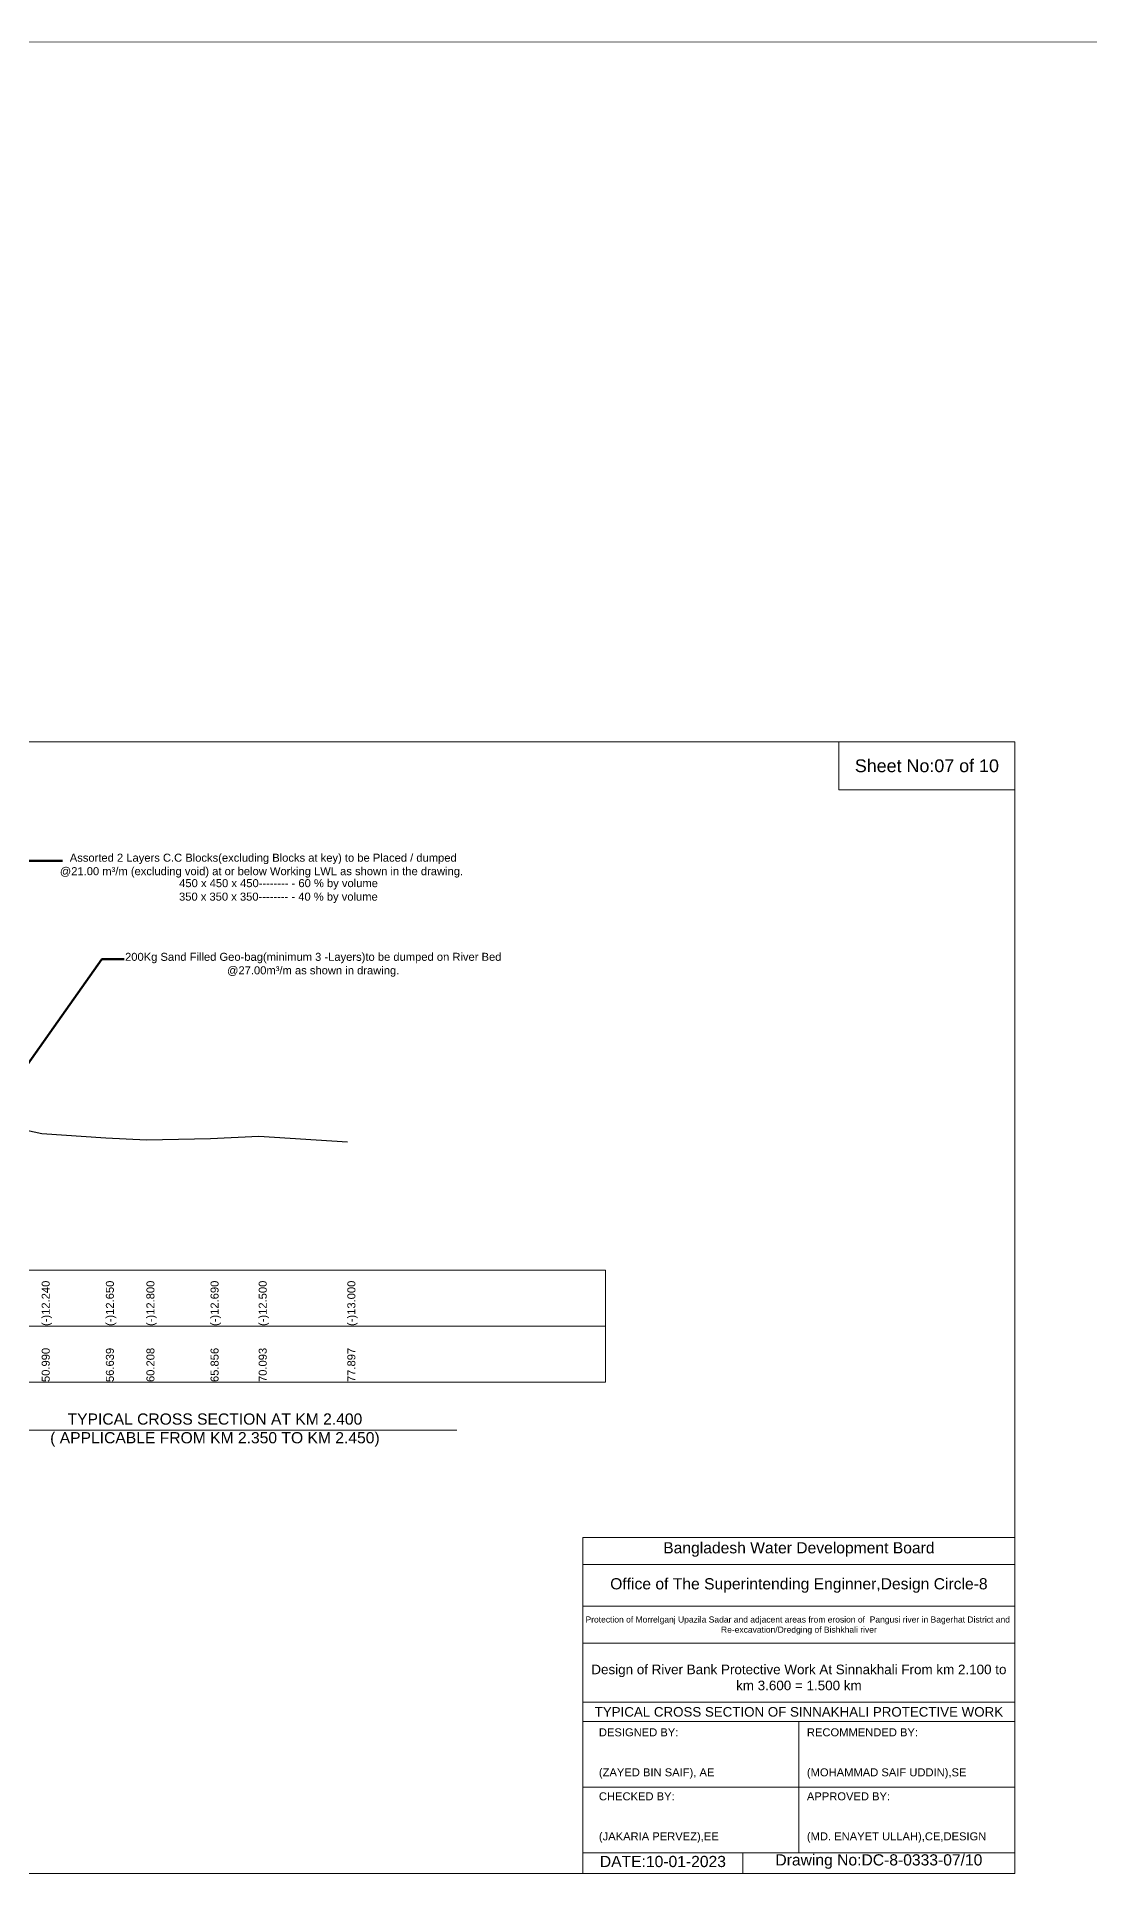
# Model space of a CAD drawing. Header units: inches. Extents: x 91231 to 269365, y -29123 to 27954.
# Drawn here: x 196938 to 203515, y -23113 to -11572 of the extents above; entities that cross this region are included whole.
import ezdxf

# ---------------------------------------------------------------- set-up
doc = ezdxf.new("R2010")
doc.units = ezdxf.units.IN
doc.header["$LTSCALE"] = 7
doc.header["$MEASUREMENT"] = 0
for name, color, linetype, lineweight in [('Cross section Data Border', 7, 'Continuous', 9), ('Cross Section Labels', 7, 'Continuous', 9), ('Existing_Bed_Level for Xsection', 7, 'Continuous', 25), ('Long Section Labels', 7, 'Continuous', 9)]:
    doc.layers.add(name, color=color, linetype=linetype, lineweight=lineweight)
doc.styles.get("Standard").update_dxf_attribs({"font": 'arial.ttf'})
doc.dimstyles.get("Standard").update_dxf_attribs({"dimtxt": 0.18, "dimasz": 0.18, "dimexe": 0.18, "dimexo": 0.0625, "dimgap": 0.09, "dimtad": 0, "dimtih": 1, "dimtoh": 1, "dimdec": 4, "dimzin": 0, "dimdsep": 46, "dimtxsty": 'Standard', "dimcen": 0.09, "dimadec": 0, "dimazin": 0, "dimtfac": 1, "dimtdec": 4, "dimtofl": 0, "dimtmove": 0, "dimatfit": 3, "dimfxl": 1, "dimtolj": 1, "dimtzin": 0, "dimarcsym": 0})

msp = doc.modelspace()

# ---------------------------------------------------------------- linework, layer by layer
at = {"layer": 'Cross section Data Border'}
msp.add_lwpolyline([(193150.86651, -19276.02842), (200491.37246, -19276.02842), (200491.37246, -19976.02842), (193150.86651, -19976.02842)], close=True, dxfattribs=at)
msp.add_lwpolyline([(193150.86651, -19626.02842), (200491.37246, -19626.02842)], dxfattribs=at)
at = {"layer": 'Cross Section Labels'}
for points in [[(193050.86651, -15976.02842), (203050.86651, -15976.02842), (203050.86651, -23047.02842), (193050.86651, -23047.02842)], [(201950.86651, -15976.02842), (203050.86651, -15976.02842), (203050.86651, -16276.02842), (201950.86651, -16276.02842)]]:
    msp.add_lwpolyline(points, close=True, dxfattribs=at)
for points in [[(196538.86651, -20276.02842), (198050.86651, -20276.02842), (199562.86651, -20276.02842)], [(200350.86651, -23047.02842), (200350.86651, -20947.02842), (203050.86651, -20947.02842)], [(200350.86651, -21117.02842), (203050.86651, -21117.02842)], [(200350.86651, -21377.02842), (203050.86651, -21377.02842)], [(200350.86651, -21607.02842), (203050.86651, -21607.02842)], [(200350.86651, -21977.02842), (203050.86651, -21977.02842)], [(200350.86651, -22097.02842), (203050.86651, -22097.02842)], [(201700.86651, -22097.02842), (201700.86651, -22917.02842)], [(200350.86651, -22507.02842), (203050.86651, -22507.02842)], [(200350.86651, -22917.02842), (203050.86651, -22917.02842)], [(201350.86651, -22917.02842), (201350.86651, -23047.02842)]]:
    msp.add_lwpolyline(points, dxfattribs=at)
at = {"layer": 'Existing_Bed_Level for Xsection'}
msp.add_lwpolyline([(193920.56363, -17340.02842), (194151.27568, -17475.92242), (194202.95559, -17483.80342), (194303.20968, -17519.30342), (194403.49326, -17537.05342), (194604.1206, -17553.38342), (194704.45547, -17805.07842), (194755.00452, -17851.23801), (194804.80058, -17863.29842), (195005.51406, -17929.32842), (195105.87979, -17994.67402), (195206.2502, -18011.68842), (195458.98414, -18109.66842), (195659.5949, -18177.11842), (195960.57084, -18250.24842), (196213.6243, -18302.78842), (196514.47502, -18342.54842), (196767.81523, -18380.17842), (196968.30623, -18422.06842), (197369.38622, -18451.17842), (197622.76845, -18461.82842), (198023.77151, -18454.01842), (198324.59086, -18440.52842), (198878.71553, -18476.02842)], dxfattribs=at)
at = {"layer": 'Long Section Labels'}
msp.add_lwpolyline([(91231.23993, -11571.79148), (269365.10395, -11625.10647), (269365.10395, -29123.34064), (91231.23993, -29123.34064)], close=True, dxfattribs=at)

# ---------------------------------------------------------------- texts
at = {"layer": 'Cross Section Labels'}
for s, p in [(' Assorted 2 Layers C.C Blocks(excluding Blocks at key) to be Placed / dumped', (197124.34564, -16724.9244)), ('@21.00 m³/m (excluding void) at or below Working LWL as shown in the drawing.', (197081.76379, -16809.1786)), ('450 x 450 x 450-------- - 60 %%% by volume', (197827.6349, -16883.93802)), ('350 x 350 x 350-------- - 40 %%% by volume', (197826.6117, -16968.12401)), ('200Kg Sand Filled Geo-bag(minimum 3 -Layers)to be dumped on River Bed', (197489.19233, -17344.28092)), ('@27.00m³/m as shown in drawing.', (198127.03339, -17428.53513))]:
    msp.add_text(s, height=50, dxfattribs=at).set_placement(p)
at = {"layer": 'Cross Section Labels', "attachment_point": 5}
for s, insert, char_height in [('Sheet No:07 of 10', (202500.86651, -16126.02842), 80), ('TYPICAL CROSS SECTION AT KM 2.400^J( APPLICABLE FROM KM 2.350 TO KM 2.450)', (198050.86651, -20276.02842), 70), ('Bangladesh Water Development Board', (201700.86651, -21022.02842), 70), ('Office of The Superintending Enginner,Design Circle-8', (201700.86651, -21247.02842), 70)]:
    msp.add_mtext(s, dxfattribs=dict(at, insert=insert, char_height=char_height))
at = {"layer": 'Cross Section Labels'}
for s, insert, char_height, width, attachment_point in [('Protection of Morrelganj Upazila Sadar and adjacent areas from erosion of  Pangusi river in Bagerhat District and  Re-excavation/Dredging of Bishkhali river', (201700.86651, -21497.02842), 38, 2800, 5), ('Design of River Bank Protective Work At Sinnakhali From km 2.100 to km 3.600 = 1.500 km', (201700.86651, -21822.02842), 60, 2700, 5), ('TYPICAL CROSS SECTION OF SINNAKHALI PROTECTIVE WORK', (201700.86651, -22037.02842), 59.5765532, 2800, 5), ('DESIGNED BY:^J^J^J(ZAYED BIN SAIF), AE', (200450.86651, -22297.02842), 50, 1400, 4), ('RECOMMENDED BY:^J^J^J(MOHAMMAD SAIF UDDIN),SE', (201750.86651, -22297.02842), 50, 1400, 4), ('CHECKED BY:^J^J^J(JAKARIA PERVEZ),EE', (200450.86651, -22697.02842), 50, 1400, 4), ('APPROVED BY:^J^J^J(MD. ENAYET ULLAH),CE,DESIGN', (201750.86651, -22697.02842), 50, 1400, 4), ('DATE:10-01-2023', (200850.86651, -22972.02842), 70, 1400, 5), ('Drawing No:DC-8-0333-07/10', (202200.86651, -22972.02842), 70, 2200, 5)]:
    msp.add_mtext(s, dxfattribs=dict(at, insert=insert, char_height=char_height, width=width, attachment_point=attachment_point))
at = {"layer": 'Long Section Labels', "char_height": 50, "attachment_point": 1, "rotation": 90}
for s, insert in [('(-)12.240', (196968.30623, -19626.02842)), ('(-)12.650', (197369.38622, -19626.02842)), ('(-)12.800', (197622.76845, -19626.02842)), ('(-)12.690', (198023.77151, -19626.02842)), ('(-)12.500', (198324.59086, -19626.02842)), ('(-)13.000', (198878.71553, -19626.02842)), ('50.990', (196968.30623, -19976.02842)), ('56.639', (197369.38622, -19976.02842)), ('60.208', (197622.76845, -19976.02842)), ('65.856', (198023.77151, -19976.02842)), ('70.093', (198324.59086, -19976.02842)), ('77.897', (198878.71553, -19976.02842))]:
    msp.add_mtext(s, dxfattribs=dict(at, insert=insert))

# ---------------------------------------------------------------- leaders
at = {"color": 0, "linetype": 'Continuous', "lineweight": -3, "ltscale": 0.5}
for points in [[(195523.91304, -17907.93008), (196731.9792, -16720.43473), (197098.94255, -16719.94407)], [(196632.95248, -18339.9057), (197344.40048, -17334.20446), (197482.91587, -17334.20446)]]:
    msp.add_leader(points, dimstyle='Standard', override={"dimtxt": 0.9, "dimasz": 0.7, "dimclrd": 7, "dimclre": 7, "dimclrt": 7, "dimlwd": 65535, "dimlwe": 65535}, dxfattribs=at)

doc.saveas('drawing.dxf')
